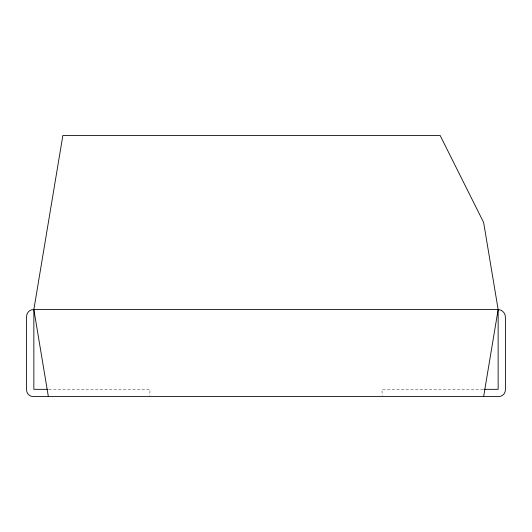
<?xml version="1.0" encoding="UTF-8"?>
<svg xmlns="http://www.w3.org/2000/svg" width="532" height="532" viewBox="0 0 532 532"><rect width="100%" height="100%" fill="white"/><g stroke="black" fill="none" stroke-linecap="round" stroke-linejoin="round"><path stroke-width="0.4" stroke-dasharray="2.66 2" d="M48.778 389.324L149.924 389.324L149.924 395.775M483.222 389.324L382.076 389.324L382.076 395.775"/><path stroke-width="0.8" d="M47.947 389.324L33.855 389.324L33.855 309.524L62.876 135.421L440.11 135.421L483.635 222.476L498.145 309.524L498.145 389.324L484.053 389.324M483.635 396.579L498.145 309.524L33.855 309.524A6.916 6.916 0 0 0 26.6 316.434L26.6 389.996A6.584 6.584 0 0 0 33.184 396.579L498.644 396.579A6.756 6.756 0 0 0 505.4 389.83L505.4 317.145A7.628 7.628 0 0 0 498.145 309.524M33.855 309.524L48.365 396.579"/></g></svg>
